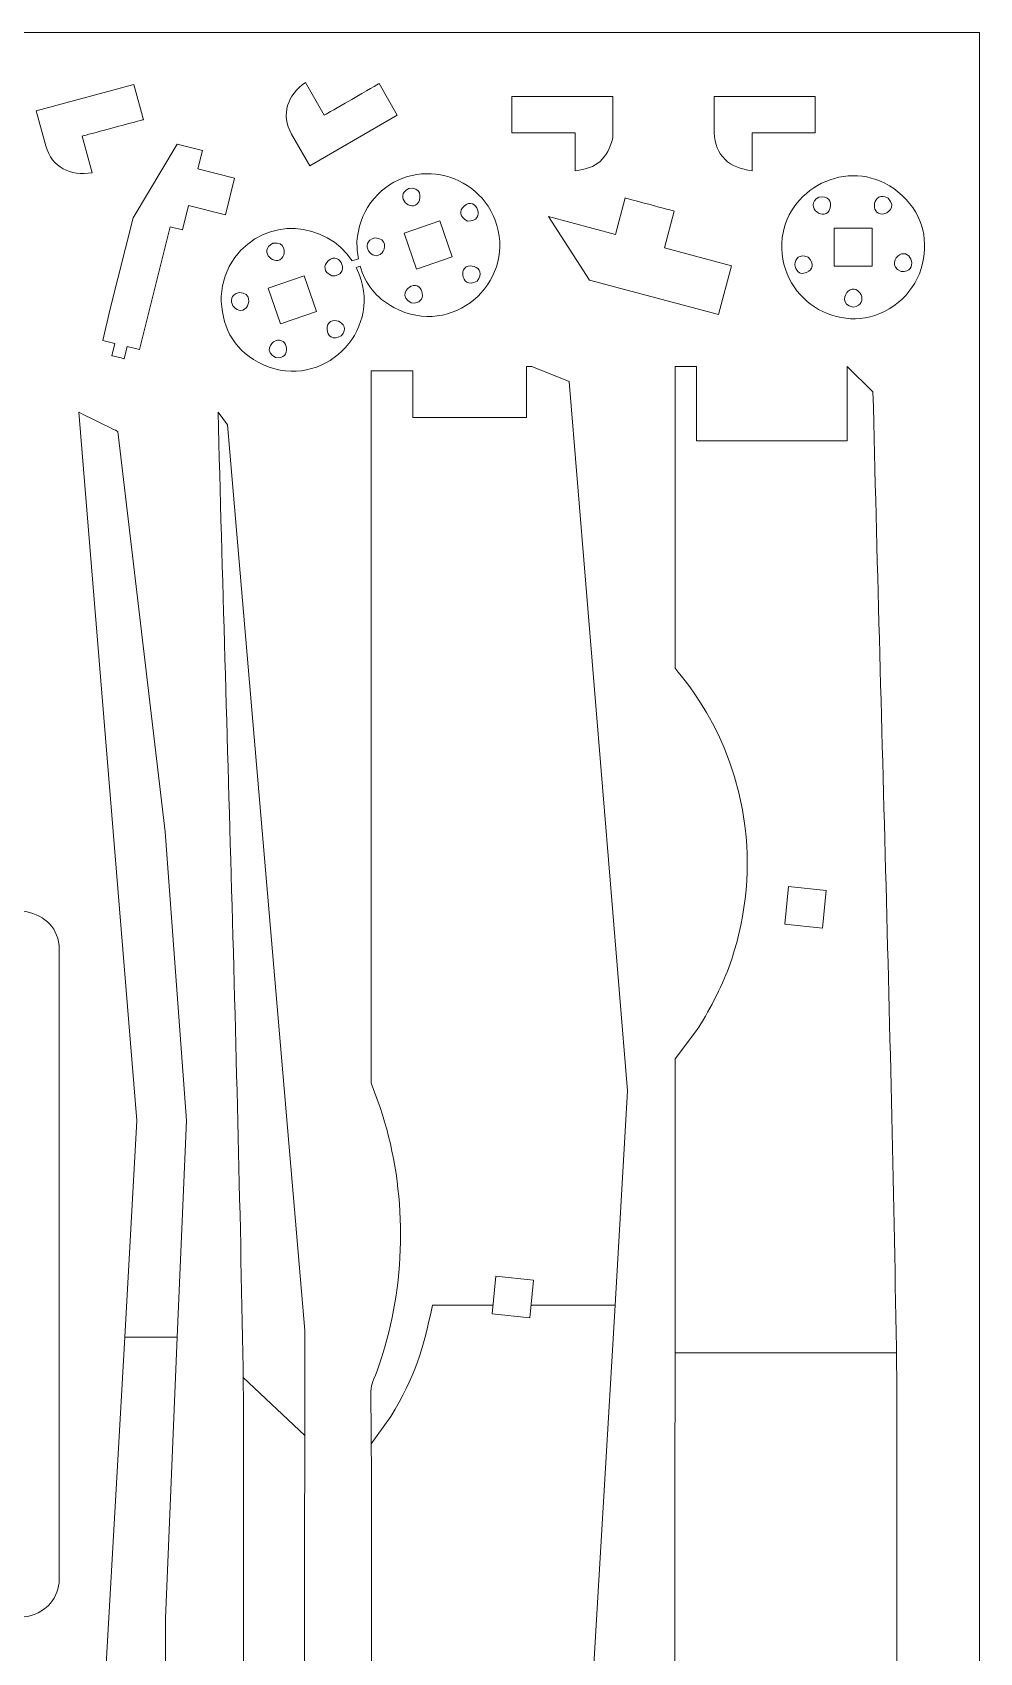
# Model space of a CAD drawing. Header units: centimetres. Extents: x -91 to 54, y -26 to 4.
# Drawn here: x -77.38 to -69.89, y -8.67 to 4.15 of the extents above; entities that cross this region are included whole.
import ezdxf

# ---------------------------------------------------------------- set-up
doc = ezdxf.new("R2010")
doc.units = ezdxf.units.CM
doc.header["$MEASUREMENT"] = 0
doc.layers.add('Camada 1', color=7, linetype='Continuous')

msp = doc.modelspace()

# ---------------------------------------------------------------- linework, layer by layer
at = {"layer": 'Camada 1', "color": 1, "lineweight": 0}
msp.add_lwpolyline([(-90.88543, -25.54968), (-69.88543, -25.54968), (-69.88543, 4.15032), (-90.88543, 4.15032), (-90.88543, -25.54968)], close=True, dxfattribs=at)
at = {"layer": 'Camada 1', "lineweight": 9}
for points, knots in [([(-76.7503, 3.39274), (-76.7503, 3.39274), (-76.80712, 3.37752), (-76.80712, 3.37752), (-76.80712, 3.37752), (-76.90268, 3.35191), (-76.98356, 3.33024), (-76.98356, 3.33024), (-76.98356, 3.33024), (-76.98356, 3.33024), (-76.90592, 3.04049), (-76.90592, 3.04049), (-76.90592, 3.04049), (-77.08133, 3.01249), (-77.21999, 3.0796), (-77.27331, 3.2526), (-77.27331, 3.2526), (-77.27331, 3.2526), (-77.34785, 3.53078), (-77.34785, 3.53078), (-77.34785, 3.53078), (-77.34785, 3.53078), (-76.57517, 3.73782), (-76.57517, 3.73782), (-76.57517, 3.73782), (-76.57517, 3.73782), (-76.50063, 3.45964), (-76.50063, 3.45964), (-76.50063, 3.45964), (-76.50063, 3.45964), (-76.6269, 3.42581), (-76.7503, 3.39274)], [0, 0, 0, 0, 0.11111111, 0.11111111, 0.11111111, 0.11111111, 0.22222222, 0.22222222, 0.22222222, 0.22222222, 0.33333333, 0.33333333, 0.33333333, 0.33333333, 0.44444444, 0.44444444, 0.44444444, 0.44444444, 0.55555556, 0.55555556, 0.55555556, 0.55555556, 0.66666667, 0.66666667, 0.66666667, 0.66666667, 0.77777778, 0.77777778, 0.77777778, 0.77777778, 1, 1, 1, 1]), ([(-74.85254, 3.62012), (-74.85254, 3.62012), (-74.90348, 3.59071), (-74.90348, 3.59071), (-74.90348, 3.59071), (-74.99231, 3.53942), (-75.06902, 3.49514), (-75.06902, 3.49514), (-75.06902, 3.49514), (-75.06902, 3.49514), (-75.21902, 3.75493), (-75.21902, 3.75493), (-75.21902, 3.75493), (-75.3628, 3.65058), (-75.4135, 3.50528), (-75.32882, 3.34514), (-75.32882, 3.34514), (-75.32882, 3.34514), (-75.18482, 3.09574), (-75.18482, 3.09574), (-75.18482, 3.09574), (-75.18482, 3.09574), (-74.49205, 3.49571), (-74.49205, 3.49571), (-74.49205, 3.49571), (-74.49205, 3.49571), (-74.63605, 3.74511), (-74.63605, 3.74511), (-74.63605, 3.74511), (-74.63605, 3.74511), (-74.74429, 3.68262), (-74.85254, 3.62012)], [0, 0, 0, 0, 0.11111111, 0.11111111, 0.11111111, 0.11111111, 0.22222222, 0.22222222, 0.22222222, 0.22222222, 0.33333333, 0.33333333, 0.33333333, 0.33333333, 0.44444444, 0.44444444, 0.44444444, 0.44444444, 0.55555556, 0.55555556, 0.55555556, 0.55555556, 0.66666667, 0.66666667, 0.66666667, 0.66666667, 0.77777778, 0.77777778, 0.77777778, 0.77777778, 1, 1, 1, 1]), ([(-73.3465, 3.35632), (-73.3465, 3.35632), (-73.28768, 3.35632), (-73.28768, 3.35632), (-73.28768, 3.35632), (-73.18048, 3.35632), (-73.08544, 3.35632), (-73.08544, 3.35632), (-73.08544, 3.35632), (-73.08544, 3.35632), (-73.08544, 3.05634), (-73.08544, 3.05634), (-73.08544, 3.05634), (-72.91423, 3.07307), (-72.82697, 3.14956), (-72.78803, 3.31716), (-72.78803, 3.31716), (-72.78803, 3.31716), (-72.78546, 3.6443), (-72.78546, 3.6443), (-72.78546, 3.6443), (-72.78546, 3.6443), (-73.58541, 3.6443), (-73.58541, 3.6443), (-73.58541, 3.6443), (-73.58541, 3.6443), (-73.58541, 3.35632), (-73.58541, 3.35632), (-73.58541, 3.35632), (-73.58541, 3.35632), (-73.46768, 3.35632), (-73.3465, 3.35632)], [0, 0, 0, 0, 0.11111111, 0.11111111, 0.11111111, 0.11111111, 0.22222222, 0.22222222, 0.22222222, 0.22222222, 0.33333333, 0.33333333, 0.33333333, 0.33333333, 0.44444444, 0.44444444, 0.44444444, 0.44444444, 0.55555556, 0.55555556, 0.55555556, 0.55555556, 0.66666667, 0.66666667, 0.66666667, 0.66666667, 0.77777778, 0.77777778, 0.77777778, 0.77777778, 1, 1, 1, 1]), ([(-71.68543, 3.26325), (-71.68543, 3.26325), (-71.68543, 3.20443), (-71.68543, 3.20443), (-71.68543, 3.20443), (-71.68543, 3.13008), (-71.68543, 3.05634), (-71.68543, 3.05634), (-71.68543, 3.05634), (-71.86212, 3.07469), (-71.97867, 3.17542), (-71.98539, 3.35631), (-71.98539, 3.35631), (-71.98539, 3.35631), (-71.98539, 3.64429), (-71.98539, 3.64429), (-71.98539, 3.64429), (-71.98539, 3.64429), (-71.18547, 3.64429), (-71.18547, 3.64429), (-71.18547, 3.64429), (-71.18547, 3.64429), (-71.18547, 3.35631), (-71.18547, 3.35631), (-71.18547, 3.35631), (-71.18547, 3.35631), (-71.68543, 3.35631), (-71.68543, 3.35631), (-71.68543, 3.35631), (-71.68543, 3.35631), (-71.68543, 3.31511), (-71.68543, 3.26325)], [0, 0, 0, 0, 0.11111111, 0.11111111, 0.11111111, 0.11111111, 0.22222222, 0.22222222, 0.22222222, 0.22222222, 0.33333333, 0.33333333, 0.33333333, 0.33333333, 0.44444444, 0.44444444, 0.44444444, 0.44444444, 0.55555556, 0.55555556, 0.55555556, 0.55555556, 0.66666667, 0.66666667, 0.66666667, 0.66666667, 0.77777778, 0.77777778, 0.77777778, 0.77777778, 1, 1, 1, 1]), ([(-76.73457, 1.58872), (-76.73457, 1.58872), (-76.67749, 1.57449), (-76.67749, 1.57449), (-76.67749, 1.57449), (-76.66305, 1.57089), (-76.6522, 1.56819), (-76.6522, 1.56819), (-76.6522, 1.56819), (-76.6522, 1.56819), (-76.62801, 1.6652), (-76.62801, 1.6652), (-76.62801, 1.6652), (-76.62801, 1.6652), (-76.53099, 1.64101), (-76.53099, 1.64101), (-76.53099, 1.64101), (-76.53099, 1.64101), (-76.28909, 2.61123), (-76.28909, 2.61123), (-76.28909, 2.61123), (-76.28909, 2.61123), (-76.19207, 2.58704), (-76.19207, 2.58704), (-76.19207, 2.58704), (-76.19207, 2.58704), (-76.14369, 2.7811), (-76.14369, 2.7811), (-76.14369, 2.7811), (-76.14369, 2.7811), (-75.85121, 2.70618), (-75.85121, 2.70618), (-75.85121, 2.70618), (-75.85121, 2.70618), (-75.77864, 2.99723), (-75.77864, 2.99723), (-75.77864, 2.99723), (-75.77864, 2.99723), (-76.0697, 3.0698), (-76.0697, 3.0698), (-76.0697, 3.0698), (-76.0697, 3.0698), (-76.03341, 3.21535), (-76.03341, 3.21535), (-76.03341, 3.21535), (-76.03341, 3.21535), (-76.2329, 3.26508), (-76.2329, 3.26508), (-76.2329, 3.26508), (-76.2329, 3.26508), (-76.58015, 2.6838), (-76.58015, 2.6838), (-76.58015, 2.6838), (-76.58015, 2.6838), (-76.76194, 1.96315), (-76.76194, 1.96315), (-76.76194, 1.96315), (-76.76194, 1.96315), (-76.82206, 1.71358), (-76.82206, 1.71358), (-76.82206, 1.71358), (-76.82206, 1.71358), (-76.72503, 1.68939), (-76.72503, 1.68939), (-76.72503, 1.68939), (-76.72503, 1.68939), (-76.74922, 1.59237), (-76.74922, 1.59237), (-76.74922, 1.59237), (-76.74922, 1.59237), (-76.74338, 1.59092), (-76.73457, 1.58872)], [0, 0, 0, 0, 0.05263158, 0.05263158, 0.05263158, 0.05263158, 0.10526316, 0.10526316, 0.10526316, 0.10526316, 0.15789474, 0.15789474, 0.15789474, 0.15789474, 0.21052632, 0.21052632, 0.21052632, 0.21052632, 0.26315789, 0.26315789, 0.26315789, 0.26315789, 0.31578947, 0.31578947, 0.31578947, 0.31578947, 0.36842105, 0.36842105, 0.36842105, 0.36842105, 0.42105263, 0.42105263, 0.42105263, 0.42105263, 0.47368421, 0.47368421, 0.47368421, 0.47368421, 0.52631579, 0.52631579, 0.52631579, 0.52631579, 0.57894737, 0.57894737, 0.57894737, 0.57894737, 0.63157895, 0.63157895, 0.63157895, 0.63157895, 0.68421053, 0.68421053, 0.68421053, 0.68421053, 0.73684211, 0.73684211, 0.73684211, 0.73684211, 0.78947368, 0.78947368, 0.78947368, 0.78947368, 0.84210526, 0.84210526, 0.84210526, 0.84210526, 0.89473684, 0.89473684, 0.89473684, 0.89473684, 1, 1, 1, 1]), ([(-74.79911, 2.35917), (-74.79911, 2.35917), (-74.84833, 2.34222), (-74.84833, 2.34222), (-74.84833, 2.34222), (-75.05465, 2.6562), (-75.5336, 2.7016), (-75.77642, 2.36831), (-75.77642, 2.36831), (-75.84505, 2.27411), (-75.87469, 2.17644), (-75.88526, 2.06203), (-75.88526, 2.06203), (-75.88381, 1.83555), (-75.7985, 1.65043), (-75.5929, 1.5408), (-75.5929, 1.5408), (-75.12589, 1.29178), (-74.64146, 1.73686), (-74.77752, 2.18969), (-74.77752, 2.18969), (-74.78826, 2.22542), (-74.80192, 2.25904), (-74.81809, 2.29042), (-74.81809, 2.29042), (-74.81809, 2.29042), (-74.78581, 2.30153), (-74.78581, 2.30153), (-74.78581, 2.30153), (-74.74701, 2.16348), (-74.66215, 2.05048), (-74.51894, 1.97412), (-74.51894, 1.97412), (-74.05194, 1.7251), (-73.56752, 2.17018), (-73.70358, 2.62301), (-73.70358, 2.62301), (-73.83744, 3.06851), (-74.42458, 3.18306), (-74.70248, 2.80162), (-74.70248, 2.80162), (-74.77111, 2.70743), (-74.80075, 2.60976), (-74.81132, 2.49535), (-74.81132, 2.49535), (-74.81101, 2.44805), (-74.80707, 2.40255), (-74.79911, 2.35917)], [0, 0, 0, 0, 0.07692308, 0.07692308, 0.07692308, 0.07692308, 0.15384615, 0.15384615, 0.15384615, 0.15384615, 0.23076923, 0.23076923, 0.23076923, 0.23076923, 0.30769231, 0.30769231, 0.30769231, 0.30769231, 0.38461538, 0.38461538, 0.38461538, 0.38461538, 0.46153846, 0.46153846, 0.46153846, 0.46153846, 0.53846154, 0.53846154, 0.53846154, 0.53846154, 0.61538462, 0.61538462, 0.61538462, 0.61538462, 0.69230769, 0.69230769, 0.69230769, 0.69230769, 0.76923077, 0.76923077, 0.76923077, 0.76923077, 0.84615385, 0.84615385, 0.84615385, 0.84615385, 1, 1, 1, 1]), ([(-71.43161, 2.60076), (-71.43161, 2.60076), (-71.44386, 2.54194), (-71.44386, 2.54194), (-71.44386, 2.54194), (-71.44686, 2.52207), (-71.44881, 2.50173), (-71.44964, 2.481), (-71.44964, 2.481), (-71.46811, 2.01619), (-70.95025, 1.71673), (-70.56331, 1.9869), (-70.56331, 1.9869), (-70.46776, 2.05362), (-70.40793, 2.13633), (-70.36069, 2.24106), (-70.36069, 2.24106), (-70.28833, 2.45567), (-70.30873, 2.65848), (-70.46744, 2.82908), (-70.46744, 2.82908), (-70.79614, 3.18242), (-71.32645, 2.99477), (-71.43161, 2.60076)], [0, 0, 0, 0, 0.14285714, 0.14285714, 0.14285714, 0.14285714, 0.28571429, 0.28571429, 0.28571429, 0.28571429, 0.42857143, 0.42857143, 0.42857143, 0.42857143, 0.57142857, 0.57142857, 0.57142857, 0.57142857, 0.71428571, 0.71428571, 0.71428571, 0.71428571, 1, 1, 1, 1]), ([(-74.40168, 2.9152), (-74.5241, 2.85336), (-74.3788, 2.71733), (-74.32269, 2.8088), (-74.32269, 2.8088), (-74.30341, 2.84025), (-74.30102, 2.93278), (-74.40168, 2.9152)], [0, 0, 0, 0, 0.33333333, 0.33333333, 0.33333333, 0.33333333, 1, 1, 1, 1]), ([(-73.93562, 2.65781), (-73.78135, 2.64987), (-73.86848, 2.86406), (-73.96389, 2.77659), (-73.96389, 2.77659), (-74.00263, 2.74108), (-74.00347, 2.69012), (-73.93562, 2.65781)], [0, 0, 0, 0, 0.33333333, 0.33333333, 0.33333333, 0.33333333, 1, 1, 1, 1]), ([(-72.49224, 2.78766), (-72.49224, 2.78766), (-72.54906, 2.80289), (-72.54906, 2.80289), (-72.54906, 2.80289), (-72.62455, 2.82311), (-72.68801, 2.84012), (-72.68801, 2.84012), (-72.68801, 2.84012), (-72.68801, 2.84012), (-72.76565, 2.55036), (-72.76565, 2.55036), (-72.76565, 2.55036), (-72.76565, 2.55036), (-73.29688, 2.69271), (-73.29688, 2.69271), (-73.29688, 2.69271), (-73.29688, 2.69271), (-72.9704, 2.19115), (-72.9704, 2.19115), (-72.9704, 2.19115), (-72.9704, 2.19115), (-71.95162, 1.91817), (-71.95162, 1.91817), (-71.95162, 1.91817), (-71.95162, 1.91817), (-71.8481, 2.30451), (-71.8481, 2.30451), (-71.8481, 2.30451), (-71.8481, 2.30451), (-72.37932, 2.44685), (-72.37932, 2.44685), (-72.37932, 2.44685), (-72.37932, 2.44685), (-72.30168, 2.7366), (-72.30168, 2.7366), (-72.30168, 2.7366), (-72.30168, 2.7366), (-72.39653, 2.76202), (-72.49224, 2.78766)], [0, 0, 0, 0, 0.09090909, 0.09090909, 0.09090909, 0.09090909, 0.18181818, 0.18181818, 0.18181818, 0.18181818, 0.27272727, 0.27272727, 0.27272727, 0.27272727, 0.36363636, 0.36363636, 0.36363636, 0.36363636, 0.45454545, 0.45454545, 0.45454545, 0.45454545, 0.54545455, 0.54545455, 0.54545455, 0.54545455, 0.63636364, 0.63636364, 0.63636364, 0.63636364, 0.72727273, 0.72727273, 0.72727273, 0.72727273, 0.81818182, 0.81818182, 0.81818182, 0.81818182, 1, 1, 1, 1]), ([(-71.1575, 2.8467), (-71.28625, 2.77492), (-71.10157, 2.63521), (-71.06764, 2.76253), (-71.06764, 2.76253), (-71.05423, 2.81287), (-71.07914, 2.8596), (-71.1575, 2.8467)], [0, 0, 0, 0, 0.33333333, 0.33333333, 0.33333333, 0.33333333, 1, 1, 1, 1]), ([(-70.60979, 2.83925), (-70.73067, 2.90389), (-70.75864, 2.70693), (-70.6515, 2.71347), (-70.6515, 2.71347), (-70.61478, 2.7157), (-70.5375, 2.76685), (-70.60979, 2.83925)], [0, 0, 0, 0, 0.33333333, 0.33333333, 0.33333333, 0.33333333, 1, 1, 1, 1]), ([(-74.05694, 2.37467), (-74.05694, 2.37467), (-74.15461, 2.65832), (-74.15461, 2.65832), (-74.15461, 2.65832), (-74.15461, 2.65832), (-74.43826, 2.56065), (-74.43826, 2.56065), (-74.43826, 2.56065), (-74.43826, 2.56065), (-74.34059, 2.277), (-74.34059, 2.277), (-74.34059, 2.277), (-74.34059, 2.277), (-74.05694, 2.37467), (-74.05694, 2.37467)], [0, 0, 0, 0, 0.2, 0.2, 0.2, 0.2, 0.4, 0.4, 0.4, 0.4, 0.6, 0.6, 0.6, 0.6, 1, 1, 1, 1]), ([(-71.03467, 2.60076), (-71.03467, 2.60076), (-71.03467, 2.30077), (-71.03467, 2.30077), (-71.03467, 2.30077), (-71.03467, 2.30077), (-70.73469, 2.30077), (-70.73469, 2.30077), (-70.73469, 2.30077), (-70.73469, 2.30077), (-70.73469, 2.60076), (-70.73469, 2.60076), (-70.73469, 2.60076), (-70.73469, 2.60076), (-71.03467, 2.60076), (-71.03467, 2.60076)], [0, 0, 0, 0, 0.2, 0.2, 0.2, 0.2, 0.4, 0.4, 0.4, 0.4, 0.6, 0.6, 0.6, 0.6, 1, 1, 1, 1]), ([(-75.47562, 2.48188), (-75.59804, 2.42005), (-75.45274, 2.28401), (-75.39663, 2.37548), (-75.39663, 2.37548), (-75.37735, 2.40693), (-75.37496, 2.49946), (-75.47562, 2.48188)], [0, 0, 0, 0, 0.33333333, 0.33333333, 0.33333333, 0.33333333, 1, 1, 1, 1]), ([(-74.66909, 2.52503), (-74.80432, 2.48934), (-74.68425, 2.32386), (-74.61199, 2.40657), (-74.61199, 2.40657), (-74.58793, 2.43411), (-74.56881, 2.52113), (-74.66909, 2.52503)], [0, 0, 0, 0, 0.33333333, 0.33333333, 0.33333333, 0.33333333, 1, 1, 1, 1]), ([(-70.50481, 2.2593), (-70.36534, 2.24902), (-70.425, 2.44457), (-70.52025, 2.38989), (-70.52025, 2.38989), (-70.55197, 2.37169), (-70.59838, 2.29563), (-70.50481, 2.2593)], [0, 0, 0, 0, 0.33333333, 0.33333333, 0.33333333, 0.33333333, 1, 1, 1, 1]), ([(-75.00956, 2.22449), (-74.85529, 2.21655), (-74.94242, 2.43074), (-75.03783, 2.34327), (-75.03783, 2.34327), (-75.07657, 2.30776), (-75.07742, 2.2568), (-75.00956, 2.22449)], [0, 0, 0, 0, 0.33333333, 0.33333333, 0.33333333, 0.33333333, 1, 1, 1, 1]), ([(-73.86074, 2.18212), (-73.76238, 2.29191), (-73.98248, 2.36388), (-73.97311, 2.23245), (-73.97311, 2.23245), (-73.9694, 2.18049), (-73.93063, 2.14442), (-73.86074, 2.18212)], [0, 0, 0, 0, 0.33333333, 0.33333333, 0.33333333, 0.33333333, 1, 1, 1, 1]), ([(-71.24157, 2.37255), (-71.38485, 2.43028), (-71.3722, 2.1994), (-71.25351, 2.25103), (-71.25351, 2.25103), (-71.20532, 2.272), (-71.18793, 2.3199), (-71.24157, 2.37255)], [0, 0, 0, 0, 0.33333333, 0.33333333, 0.33333333, 0.33333333, 1, 1, 1, 1]), ([(-75.13089, 1.94135), (-75.13089, 1.94135), (-75.22855, 2.225), (-75.22855, 2.225), (-75.22855, 2.225), (-75.22855, 2.225), (-75.5122, 2.12733), (-75.5122, 2.12733), (-75.5122, 2.12733), (-75.5122, 2.12733), (-75.41453, 1.84368), (-75.41453, 1.84368), (-75.41453, 1.84368), (-75.41453, 1.84368), (-75.13089, 1.94135), (-75.13089, 1.94135)], [0, 0, 0, 0, 0.2, 0.2, 0.2, 0.2, 0.4, 0.4, 0.4, 0.4, 0.6, 0.6, 0.6, 0.6, 1, 1, 1, 1]), ([(-74.38104, 2.01085), (-74.24569, 1.98908), (-74.28338, 2.18442), (-74.38255, 2.14336), (-74.38255, 2.14336), (-74.41654, 2.12929), (-74.47296, 2.05577), (-74.38104, 2.01085)], [0, 0, 0, 0, 0.33333333, 0.33333333, 0.33333333, 0.33333333, 1, 1, 1, 1]), ([(-75.74303, 2.09171), (-75.87826, 2.05602), (-75.75819, 1.89054), (-75.68594, 1.97325), (-75.68594, 1.97325), (-75.66187, 2.00079), (-75.64275, 2.08781), (-75.74303, 2.09171)], [0, 0, 0, 0, 0.33333333, 0.33333333, 0.33333333, 0.33333333, 1, 1, 1, 1]), ([(-70.8847, 1.97745), (-70.74881, 1.99606), (-70.84191, 2.17199), (-70.92474, 2.10376), (-70.92474, 2.10376), (-70.95321, 2.0803), (-70.9856, 1.9936), (-70.8847, 1.97745)], [0, 0, 0, 0, 0.33333333, 0.33333333, 0.33333333, 0.33333333, 1, 1, 1, 1]), ([(-74.93468, 1.7488), (-74.83632, 1.85859), (-75.05642, 1.93056), (-75.04705, 1.79913), (-75.04705, 1.79913), (-75.04334, 1.74717), (-75.00457, 1.7111), (-74.93468, 1.7488)], [0, 0, 0, 0, 0.33333333, 0.33333333, 0.33333333, 0.33333333, 1, 1, 1, 1]), ([(-75.45498, 1.57753), (-75.31963, 1.55576), (-75.35732, 1.7511), (-75.45649, 1.71004), (-75.45649, 1.71004), (-75.49048, 1.69597), (-75.5469, 1.62245), (-75.45498, 1.57753)], [0, 0, 0, 0, 0.33333333, 0.33333333, 0.33333333, 0.33333333, 1, 1, 1, 1]), ([(-73.91967, 1.10245), (-73.91967, 1.10245), (-73.86084, 1.10245), (-73.86084, 1.10245), (-73.86084, 1.10245), (-73.65708, 1.10245), (-73.4697, 1.10245), (-73.4697, 1.10245), (-73.4697, 1.10245), (-73.4697, 1.10245), (-73.4697, 1.50562), (-73.4697, 1.50562), (-73.4697, 1.50562), (-73.4697, 1.50562), (-73.42849, 1.50562), (-73.42849, 1.50562), (-73.42849, 1.50562), (-73.42849, 1.50562), (-73.13154, 1.38852), (-73.13154, 1.38852), (-73.13154, 1.38852), (-73.13154, 1.38852), (-72.66955, -4.2242), (-72.66955, -4.2242), (-72.66955, -4.2242), (-72.66955, -4.2242), (-72.76817, -5.91924), (-72.76817, -5.91924), (-72.76817, -5.91924), (-72.76817, -5.91924), (-72.94199, -8.85168), (-72.94199, -8.85168), (-72.94199, -8.85168), (-72.94199, -8.85168), (-72.94009, -11.39963), (-72.94009, -11.39963), (-72.94009, -11.39963), (-72.94009, -11.39963), (-72.94007, -17.19883), (-72.94007, -17.19883), (-72.94007, -17.19883), (-72.97923, -19.79589), (-73.06597, -22.40611), (-73.1288, -25.00505), (-73.1288, -25.00505), (-73.1288, -25.00505), (-73.33266, -25.20498), (-73.33266, -25.20498), (-73.33266, -25.20498), (-73.33266, -25.20498), (-73.33266, -24.61714), (-73.33266, -24.61714), (-73.33266, -24.61714), (-73.33266, -24.61714), (-73.57509, -24.61714), (-73.84133, -24.61714), (-73.84133, -24.61714), (-73.84133, -24.61714), (-73.90015, -24.61714), (-73.90015, -24.61714), (-73.90015, -24.61714), (-74.20755, -24.61714), (-74.52516, -24.61714), (-74.52516, -24.61714), (-74.52516, -24.61714), (-74.52516, -24.61714), (-74.52516, -25.20498), (-74.52516, -25.20498), (-74.52516, -25.20498), (-74.52516, -25.20498), (-74.69313, -25.20498), (-74.69313, -25.20498), (-74.69313, -25.20498), (-74.69313, -25.20498), (-74.69313, -22.81996), (-74.69313, -22.81996), (-74.69313, -22.81996), (-74.68256, -22.78858), (-74.23154, -22.33826), (-74.1386, -21.55448), (-74.1386, -21.55448), (-74.09555, -21.19144), (-74.14266, -20.79398), (-74.2694, -20.45106), (-74.2694, -20.45106), (-74.32369, -20.30413), (-74.43663, -20.08292), (-74.52377, -19.95276), (-74.52377, -19.95276), (-74.52377, -19.95276), (-74.69313, -19.72952), (-74.69313, -19.72952), (-74.69313, -19.72952), (-74.69682, -15.49231), (-74.69522, -11.25477), (-74.69722, -7.01658), (-74.69722, -7.01658), (-74.70021, -6.344), (-74.72722, -6.72466), (-74.5899, -6.24944), (-74.5899, -6.24944), (-74.41462, -5.64279), (-74.42426, -4.95485), (-74.628, -4.35685), (-74.628, -4.35685), (-74.628, -4.35685), (-74.69923, -4.16464), (-74.69923, -4.16464), (-74.69923, -4.16464), (-74.69923, -4.16464), (-74.69923, 1.47203), (-74.69923, 1.47203), (-74.69923, 1.47203), (-74.69923, 1.47203), (-74.36964, 1.47203), (-74.36964, 1.47203), (-74.36964, 1.47203), (-74.36964, 1.47203), (-74.36964, 1.10245), (-74.36964, 1.10245), (-74.36964, 1.10245), (-74.36964, 1.10245), (-74.14466, 1.10245), (-73.91967, 1.10245)], [0, 0, 0, 0, 0.03125, 0.03125, 0.03125, 0.03125, 0.0625, 0.0625, 0.0625, 0.0625, 0.09375, 0.09375, 0.09375, 0.09375, 0.125, 0.125, 0.125, 0.125, 0.15625, 0.15625, 0.15625, 0.15625, 0.1875, 0.1875, 0.1875, 0.1875, 0.21875, 0.21875, 0.21875, 0.21875, 0.25, 0.25, 0.25, 0.25, 0.28125, 0.28125, 0.28125, 0.28125, 0.3125, 0.3125, 0.3125, 0.3125, 0.34375, 0.34375, 0.34375, 0.34375, 0.375, 0.375, 0.375, 0.375, 0.40625, 0.40625, 0.40625, 0.40625, 0.4375, 0.4375, 0.4375, 0.4375, 0.46875, 0.46875, 0.46875, 0.46875, 0.5, 0.5, 0.5, 0.5, 0.53125, 0.53125, 0.53125, 0.53125, 0.5625, 0.5625, 0.5625, 0.5625, 0.59375, 0.59375, 0.59375, 0.59375, 0.625, 0.625, 0.625, 0.625, 0.65625, 0.65625, 0.65625, 0.65625, 0.6875, 0.6875, 0.6875, 0.6875, 0.71875, 0.71875, 0.71875, 0.71875, 0.75, 0.75, 0.75, 0.75, 0.78125, 0.78125, 0.78125, 0.78125, 0.8125, 0.8125, 0.8125, 0.8125, 0.84375, 0.84375, 0.84375, 0.84375, 0.875, 0.875, 0.875, 0.875, 0.90625, 0.90625, 0.90625, 0.90625, 0.9375, 0.9375, 0.9375, 0.9375, 1, 1, 1, 1]), ([(-71.47897, 0.91776), (-71.47897, 0.91776), (-71.5378, 0.91776), (-71.5378, 0.91776), (-71.5378, 0.91776), (-71.83294, 0.91776), (-72.12517, 0.91776), (-72.12517, 0.91776), (-72.12517, 0.91776), (-72.12517, 0.91776), (-72.12517, 1.50561), (-72.12517, 1.50561), (-72.12517, 1.50561), (-72.12517, 1.50561), (-72.29315, 1.50561), (-72.29315, 1.50561), (-72.29315, 1.50561), (-72.29315, 1.50561), (-72.29315, -0.8794), (-72.29315, -0.8794), (-72.29315, -0.8794), (-72.28257, -0.91079), (-71.83155, -1.36111), (-71.73861, -2.1449), (-71.73861, -2.1449), (-71.69556, -2.50793), (-71.74268, -2.90538), (-71.86941, -3.24831), (-71.86941, -3.24831), (-71.9237, -3.39525), (-72.03664, -3.61645), (-72.12379, -3.74662), (-72.12379, -3.74662), (-72.12379, -3.74662), (-72.29315, -3.96985), (-72.29315, -3.96985), (-72.29315, -3.96985), (-72.29684, -8.20706), (-72.29524, -12.44458), (-72.29723, -16.68278), (-72.29723, -16.68278), (-72.30023, -17.35537), (-72.32723, -16.97471), (-72.18993, -17.44993), (-72.18993, -17.44993), (-72.01463, -18.05658), (-72.02427, -18.74451), (-72.22801, -19.34252), (-72.22801, -19.34252), (-72.22801, -19.34252), (-72.29924, -19.53473), (-72.29924, -19.53473), (-72.29924, -19.53473), (-72.29924, -19.53473), (-72.29924, -25.17142), (-72.29924, -25.17142), (-72.29924, -25.17142), (-72.29924, -25.17142), (-71.96966, -25.17142), (-71.96966, -25.17142), (-71.96966, -25.17142), (-71.96966, -25.17142), (-71.96966, -24.80182), (-71.96966, -24.80182), (-71.96966, -24.80182), (-71.96966, -24.80182), (-71.75669, -24.80182), (-71.53795, -24.80182), (-71.53795, -24.80182), (-71.53795, -24.80182), (-71.47914, -24.80182), (-71.47914, -24.80182), (-71.47914, -24.80182), (-71.26843, -24.80182), (-71.0697, -24.80182), (-71.0697, -24.80182), (-71.0697, -24.80182), (-71.0697, -24.80182), (-71.0697, -25.20498), (-71.0697, -25.20498), (-71.0697, -25.20498), (-71.0697, -25.20498), (-71.02852, -25.20498), (-71.02852, -25.20498), (-71.02852, -25.20498), (-71.02852, -25.20498), (-70.73155, -25.08789), (-70.73155, -25.08789), (-70.73155, -25.08789), (-70.73155, -25.08789), (-70.26956, -19.47516), (-70.26956, -19.47516), (-70.26956, -19.47516), (-70.26956, -19.47516), (-70.36819, -17.78015), (-70.36819, -17.78015), (-70.36819, -17.78015), (-70.36819, -17.78015), (-70.54201, -14.8477), (-70.54201, -14.8477), (-70.54201, -14.8477), (-70.54201, -14.8477), (-70.54009, -12.29972), (-70.54009, -12.29972), (-70.54009, -12.29972), (-70.54009, -12.29972), (-70.54008, -6.50053), (-70.54008, -6.50053), (-70.54008, -6.50053), (-70.57923, -3.9035), (-70.666, -1.29325), (-70.72881, 1.30568), (-70.72881, 1.30568), (-70.72881, 1.30568), (-70.93269, 1.50561), (-70.93269, 1.50561), (-70.93269, 1.50561), (-70.93269, 1.50561), (-70.93269, 0.91776), (-70.93269, 0.91776), (-70.93269, 0.91776), (-70.93269, 0.91776), (-71.1984, 0.91776), (-71.47897, 0.91776)], [0, 0, 0, 0, 0.03125, 0.03125, 0.03125, 0.03125, 0.0625, 0.0625, 0.0625, 0.0625, 0.09375, 0.09375, 0.09375, 0.09375, 0.125, 0.125, 0.125, 0.125, 0.15625, 0.15625, 0.15625, 0.15625, 0.1875, 0.1875, 0.1875, 0.1875, 0.21875, 0.21875, 0.21875, 0.21875, 0.25, 0.25, 0.25, 0.25, 0.28125, 0.28125, 0.28125, 0.28125, 0.3125, 0.3125, 0.3125, 0.3125, 0.34375, 0.34375, 0.34375, 0.34375, 0.375, 0.375, 0.375, 0.375, 0.40625, 0.40625, 0.40625, 0.40625, 0.4375, 0.4375, 0.4375, 0.4375, 0.46875, 0.46875, 0.46875, 0.46875, 0.5, 0.5, 0.5, 0.5, 0.53125, 0.53125, 0.53125, 0.53125, 0.5625, 0.5625, 0.5625, 0.5625, 0.59375, 0.59375, 0.59375, 0.59375, 0.625, 0.625, 0.625, 0.625, 0.65625, 0.65625, 0.65625, 0.65625, 0.6875, 0.6875, 0.6875, 0.6875, 0.71875, 0.71875, 0.71875, 0.71875, 0.75, 0.75, 0.75, 0.75, 0.78125, 0.78125, 0.78125, 0.78125, 0.8125, 0.8125, 0.8125, 0.8125, 0.84375, 0.84375, 0.84375, 0.84375, 0.875, 0.875, 0.875, 0.875, 0.90625, 0.90625, 0.90625, 0.90625, 0.9375, 0.9375, 0.9375, 0.9375, 1, 1, 1, 1]), ([(-76.82561, 1.05361), (-76.82561, 1.05361), (-76.76679, 1.02476), (-76.76679, 1.02476), (-76.76679, 1.02476), (-76.72966, 1.00656), (-76.70344, 0.99371), (-76.70344, 0.99371), (-76.70344, 0.99371), (-76.70344, 0.99371), (-76.32814, -2.17435), (-76.32814, -2.17435), (-76.32814, -2.17435), (-76.32814, -2.17435), (-76.15907, -4.45794), (-76.15907, -4.45794), (-76.15907, -4.45794), (-76.15907, -4.45794), (-76.23263, -6.17305), (-76.23263, -6.17305), (-76.23263, -6.17305), (-76.23263, -6.17305), (-76.32633, -8.39844), (-76.32633, -8.39844), (-76.32633, -8.39844), (-76.32633, -8.39844), (-76.32633, -11.6411), (-76.32633, -11.6411), (-76.32633, -11.6411), (-76.32494, -13.75347), (-76.32702, -15.86604), (-76.32273, -17.9776), (-76.32273, -17.9776), (-76.32273, -17.9776), (-76.93549, -25.14424), (-76.93549, -25.14424), (-76.93549, -25.14424), (-76.93549, -25.14424), (-77.00935, -25.24432), (-77.00935, -25.24432), (-77.00935, -25.24432), (-76.94237, -22.64571), (-76.84936, -20.03394), (-76.80806, -17.43734), (-76.80806, -17.43734), (-76.80806, -17.43734), (-76.80989, -11.6411), (-76.80989, -11.6411), (-76.80989, -11.6411), (-76.80989, -11.6411), (-76.80989, -9.0411), (-76.80989, -9.0411), (-76.80989, -9.0411), (-76.80989, -9.0411), (-76.64846, -6.17305), (-76.64846, -6.17305), (-76.64846, -6.17305), (-76.64846, -6.17305), (-76.55156, -4.45794), (-76.55156, -4.45794), (-76.55156, -4.45794), (-76.55156, -4.45794), (-77.01184, 1.14495), (-77.01184, 1.14495), (-77.01184, 1.14495), (-77.01184, 1.14495), (-76.91175, 1.09586), (-76.82561, 1.05361)], [0, 0, 0, 0, 0.05555556, 0.05555556, 0.05555556, 0.05555556, 0.11111111, 0.11111111, 0.11111111, 0.11111111, 0.16666667, 0.16666667, 0.16666667, 0.16666667, 0.22222222, 0.22222222, 0.22222222, 0.22222222, 0.27777778, 0.27777778, 0.27777778, 0.27777778, 0.33333333, 0.33333333, 0.33333333, 0.33333333, 0.38888889, 0.38888889, 0.38888889, 0.38888889, 0.44444444, 0.44444444, 0.44444444, 0.44444444, 0.5, 0.5, 0.5, 0.5, 0.55555556, 0.55555556, 0.55555556, 0.55555556, 0.61111111, 0.61111111, 0.61111111, 0.61111111, 0.66666667, 0.66666667, 0.66666667, 0.66666667, 0.72222222, 0.72222222, 0.72222222, 0.72222222, 0.77777778, 0.77777778, 0.77777778, 0.77777778, 0.83333333, 0.83333333, 0.83333333, 0.83333333, 0.88888889, 0.88888889, 0.88888889, 0.88888889, 1, 1, 1, 1]), ([(-75.70963, -11.66487), (-75.70963, -11.66487), (-75.70965, -11.7237), (-75.70965, -11.7237), (-75.70965, -11.7237), (-75.7098, -12.17068), (-75.70989, -12.45825), (-75.70989, -12.45825), (-75.70989, -12.45825), (-75.70989, -12.45825), (-75.70989, -15.05826), (-75.70989, -15.05826), (-75.70989, -15.05826), (-75.70989, -15.05826), (-75.45155, -19.64141), (-75.45155, -19.64141), (-75.45155, -19.64141), (-75.45155, -19.64141), (-75.91182, -25.24432), (-75.91182, -25.24432), (-75.91182, -25.24432), (-75.91182, -25.24432), (-75.60343, -25.09306), (-75.60343, -25.09306), (-75.60343, -25.09306), (-75.60343, -25.09306), (-75.2281, -21.925), (-75.2281, -21.925), (-75.2281, -21.925), (-75.2281, -21.925), (-75.05904, -19.64141), (-75.05904, -19.64141), (-75.05904, -19.64141), (-75.05904, -19.64141), (-75.2263, -15.70091), (-75.2263, -15.70091), (-75.2263, -15.70091), (-75.2263, -15.70091), (-75.2263, -12.45825), (-75.2263, -12.45825), (-75.2263, -12.45825), (-75.22491, -10.34587), (-75.22702, -8.23332), (-75.22269, -6.12177), (-75.22269, -6.12177), (-75.22269, -6.12177), (-75.83548, 1.04488), (-75.83548, 1.04488), (-75.83548, 1.04488), (-75.83548, 1.04488), (-75.90933, 1.14495), (-75.90933, 1.14495), (-75.90933, 1.14495), (-75.84237, -1.45358), (-75.74908, -4.06549), (-75.70804, -6.66201), (-75.70804, -6.66201), (-75.70804, -6.66201), (-75.70915, -10.07761), (-75.70963, -11.66487)], [0, 0, 0, 0, 0.0625, 0.0625, 0.0625, 0.0625, 0.125, 0.125, 0.125, 0.125, 0.1875, 0.1875, 0.1875, 0.1875, 0.25, 0.25, 0.25, 0.25, 0.3125, 0.3125, 0.3125, 0.3125, 0.375, 0.375, 0.375, 0.375, 0.4375, 0.4375, 0.4375, 0.4375, 0.5, 0.5, 0.5, 0.5, 0.5625, 0.5625, 0.5625, 0.5625, 0.625, 0.625, 0.625, 0.625, 0.6875, 0.6875, 0.6875, 0.6875, 0.75, 0.75, 0.75, 0.75, 0.8125, 0.8125, 0.8125, 0.8125, 0.875, 0.875, 0.875, 0.875, 1, 1, 1, 1]), ([(-71.12873, -2.93705), (-71.12873, -2.93705), (-71.0979, -2.6387), (-71.0979, -2.6387), (-71.0979, -2.6387), (-71.0979, -2.6387), (-71.39624, -2.60788), (-71.39624, -2.60788), (-71.39624, -2.60788), (-71.39624, -2.60788), (-71.42706, -2.90622), (-71.42706, -2.90622), (-71.42706, -2.90622), (-71.42706, -2.90622), (-71.12873, -2.93705), (-71.12873, -2.93705)], [0, 0, 0, 0, 0.2, 0.2, 0.2, 0.2, 0.4, 0.4, 0.4, 0.4, 0.6, 0.6, 0.6, 0.6, 1, 1, 1, 1]), ([(-84.13641, -5.03502), (-84.13641, -5.03502), (-84.19523, -5.03502), (-84.19523, -5.03502), (-84.19523, -5.03502), (-84.25923, -5.03502), (-84.3158, -5.03502), (-84.3158, -5.03502), (-84.3158, -5.03502), (-84.3158, -5.03502), (-84.3158, -2.80349), (-84.3158, -2.80349), (-84.3158, -2.80349), (-84.3158, -2.80349), (-87.30548, -2.80349), (-87.30548, -2.80349), (-87.30548, -2.80349), (-87.4743, -2.80836), (-87.60085, -2.93401), (-87.60529, -3.10367), (-87.60529, -3.10367), (-87.60529, -3.10367), (-87.60529, -8.08768), (-87.60529, -8.08768), (-87.60529, -8.08768), (-87.60082, -8.25867), (-87.47253, -8.37727), (-87.30581, -8.38845), (-87.30581, -8.38845), (-87.30581, -8.38845), (-86.53178, -8.42082), (-86.53178, -8.42082), (-86.53178, -8.42082), (-83.73882, -8.52585), (-80.69773, -8.52), (-77.90349, -8.40721), (-77.90349, -8.40721), (-77.82188, -8.40391), (-77.4687, -8.39458), (-77.40666, -8.38033), (-77.40666, -8.38033), (-77.26793, -8.34845), (-77.16962, -8.23552), (-77.16558, -8.0888), (-77.16558, -8.0888), (-77.16558, -8.0888), (-77.16558, -3.10367), (-77.16558, -3.10367), (-77.16558, -3.10367), (-77.16942, -2.93819), (-77.2736, -2.83893), (-77.43122, -2.80546), (-77.43122, -2.80546), (-77.43122, -2.80546), (-77.46555, -2.80349), (-77.46555, -2.80349), (-77.46555, -2.80349), (-77.46555, -2.80349), (-80.4259, -2.80349), (-80.4259, -2.80349), (-80.4259, -2.80349), (-80.4259, -2.80349), (-80.4259, -5.03502), (-80.4259, -5.03502), (-80.4259, -5.03502), (-80.4259, -5.03502), (-80.4661, -5.03502), (-80.51707, -5.03502), (-80.51707, -5.03502), (-80.51707, -5.03502), (-80.57589, -5.03502), (-80.57589, -5.03502), (-80.57589, -5.03502), (-80.65089, -5.03502), (-80.72589, -5.03502), (-80.72589, -5.03502), (-80.72589, -5.03502), (-80.72589, -5.03502), (-80.72589, -2.80349), (-80.72589, -2.80349), (-80.72589, -2.80349), (-80.72589, -2.80349), (-84.01582, -2.80349), (-84.01582, -2.80349), (-84.01582, -2.80349), (-84.01582, -2.80349), (-84.01582, -5.03502), (-84.01582, -5.03502), (-84.01582, -5.03502), (-84.01582, -5.03502), (-84.0724, -5.03502), (-84.13641, -5.03502)], [0, 0, 0, 0, 0.04166667, 0.04166667, 0.04166667, 0.04166667, 0.08333333, 0.08333333, 0.08333333, 0.08333333, 0.125, 0.125, 0.125, 0.125, 0.16666667, 0.16666667, 0.16666667, 0.16666667, 0.20833333, 0.20833333, 0.20833333, 0.20833333, 0.25, 0.25, 0.25, 0.25, 0.29166667, 0.29166667, 0.29166667, 0.29166667, 0.33333333, 0.33333333, 0.33333333, 0.33333333, 0.375, 0.375, 0.375, 0.375, 0.41666667, 0.41666667, 0.41666667, 0.41666667, 0.45833333, 0.45833333, 0.45833333, 0.45833333, 0.5, 0.5, 0.5, 0.5, 0.54166667, 0.54166667, 0.54166667, 0.54166667, 0.58333333, 0.58333333, 0.58333333, 0.58333333, 0.625, 0.625, 0.625, 0.625, 0.66666667, 0.66666667, 0.66666667, 0.66666667, 0.70833333, 0.70833333, 0.70833333, 0.70833333, 0.75, 0.75, 0.75, 0.75, 0.79166667, 0.79166667, 0.79166667, 0.79166667, 0.83333333, 0.83333333, 0.83333333, 0.83333333, 0.875, 0.875, 0.875, 0.875, 0.91666667, 0.91666667, 0.91666667, 0.91666667, 1, 1, 1, 1]), ([(-73.44296, -6.01985), (-73.44296, -6.01985), (-73.74134, -5.98902), (-73.74134, -5.98902), (-73.74134, -5.98902), (-73.74134, -5.98902), (-73.71248, -5.69138), (-73.71248, -5.69138), (-73.71248, -5.69138), (-73.71248, -5.69138), (-73.41408, -5.72224), (-73.41408, -5.72224), (-73.41408, -5.72224), (-73.41408, -5.72224), (-73.44296, -6.01985), (-73.44296, -6.01985)], [0, 0, 0, 0, 0.2, 0.2, 0.2, 0.2, 0.4, 0.4, 0.4, 0.4, 0.6, 0.6, 0.6, 0.6, 1, 1, 1, 1])]:
    msp.add_open_spline(points, degree=3, knots=knots, dxfattribs=at)
at = {"layer": 'Camada 1', "color": 140, "lineweight": 9}
for points, knots in [([(-73.73414, -5.91931), (-73.73414, -5.91931), (-74.21248, -5.9195), (-74.21248, -5.9195), (-74.21248, -5.9195), (-74.28979, -6.27699), (-74.3513, -6.48579), (-74.54351, -6.80108), (-74.54351, -6.80108), (-74.54351, -6.80108), (-74.69722, -7.01658), (-74.69722, -7.01658)], [0, 0, 0, 0, 0.25, 0.25, 0.25, 0.25, 0.5, 0.5, 0.5, 0.5, 1, 1, 1, 1]), ([(-72.29519, -6.29848), (-72.29519, -6.29848), (-70.54503, -6.29848), (-70.54503, -6.29848), (-70.54503, -6.29848), (-70.54503, -6.29848), (-70.5431, -6.3), (-70.5431, -6.3)], [0, 0, 0, 0, 0.33333333, 0.33333333, 0.33333333, 0.33333333, 1, 1, 1, 1])]:
    msp.add_open_spline(points, degree=3, knots=knots, dxfattribs=at)
for points in [[(-72.76817, -5.91924), (-72.76817, -5.91924), (-73.43257, -5.91931), (-73.43257, -5.91931)], [(-76.23263, -6.17305), (-76.23263, -6.17305), (-76.64846, -6.17305), (-76.64846, -6.17305)], [(-75.22441, -6.95171), (-75.22441, -6.95171), (-75.71075, -6.49166), (-75.71075, -6.49166)]]:
    msp.add_open_spline(points, degree=3, dxfattribs=at)

doc.saveas('drawing.dxf')
